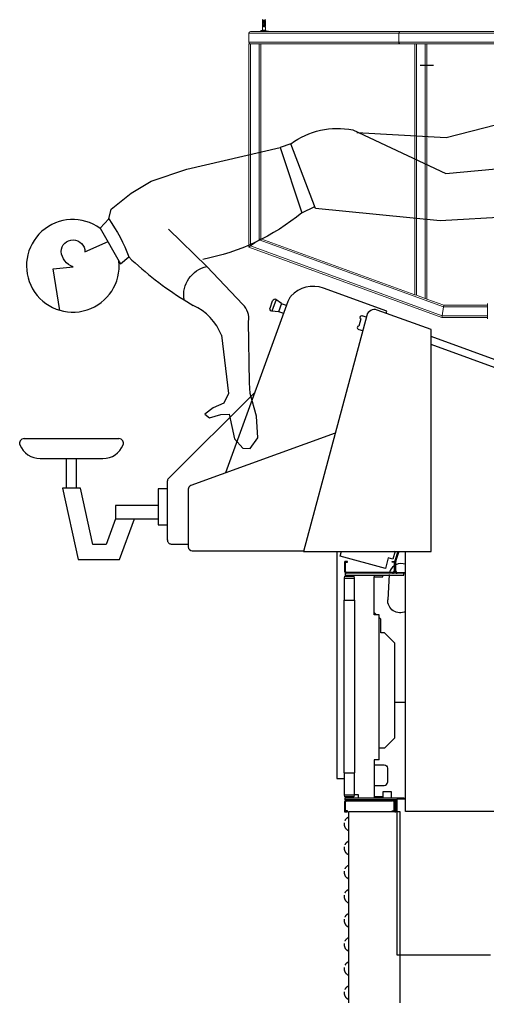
# Model space of a CAD drawing. Header units: millimetres. Extents: x -677815 to 476396, y -125373 to 39000.
# Drawn here: x 420056 to 421533, y -32618 to -29531 of the extents above; entities that cross this region are included whole.
import ezdxf

# ---------------------------------------------------------------- set-up
doc = ezdxf.new("R2010")
doc.units = ezdxf.units.MM
doc.linetypes.add('Xref Rapid Pick$0$AM_ISO02W050', pattern=[7.5, 6, -1.5])
for name, color, linetype, lineweight in [('AM_BOR', 4, 'Continuous', 25), ('Xref Rapid Pick$0$Conv- Product Out', 6, 'Continuous', 25), ('Xref Rapid Pick$0$Hidden', 9, 'Xref Rapid Pick$0$AM_ISO02W050', 25)]:
    doc.layers.add(name, color=color, linetype=linetype, lineweight=lineweight)
doc.layers.add('Xref Rapid Pick$0$RCD_DETAILS', color=55, linetype='Continuous')

# ---------------------------------------------------------------- blocks, each defined once
blk = doc.blocks.new('Xref Rapid Pick$0$RP')
at = {"linetype": 'Continuous', "lineweight": 15}
for p, q in [((-451.3, 1097.1), (-229.5, 1706.6)), ((-446.2, 1096.3), (-225.9, 1701.5)), ((-229.5, 1706.6), (413.1, 1706.6)), ((-225.9, 1701.5), (-229.5, 1706.6)), ((-225.9, 1701.5), (-229.5, 1706.6)), ((-225.9, 1701.5), (413.1, 1701.5)), ((-206.3, 1673.5), (-225.9, 1701.5)), ((413.1, 1706.6), (413.1, 1701.5)), ((413.1, 1229.7), (413.1, 1701.5)), ((446.2, 1706.6), (418.2, 1706.6)), ((418.2, 1232.9), (418.2, 1706.6)), ((446.2, 1232.9), (446.2, 1706.6)), ((451.3, 1229.7), (451.3, 1701.5)), ((-418.2, 1091.3), (-206.3, 1673.5)), ((-379.7, 1182.2), (-202.8, 1668.5)), ((-206.3, 1673.5), (413.1, 1673.5)), ((-202.8, 1668.5), (-206.3, 1673.5)), ((-202.8, 1668.5), (-206.3, 1673.5)), ((-202.8, 1668.5), (413.1, 1668.5)), ((454.9, 1668.5), (451.3, 1668.5)), ((454.9, 1668.5), (454.9, 1665.6)), ((451.3, 1665.6), (454.9, 1665.6)), ((451.3, 1665.1), (454.4, 1665.1)), ((452.9, 1648), (453.2, 1665)), ((452.9, 1652.5), (454.7, 1652.5)), ((453.1, 1663.4), (453.2, 1663.4)), ((453.2, 1665), (453.2, 1665.1)), ((453.2, 1663.4), (453.2, 1665.1)), ((454.7, 1665), (453.2, 1665)), ((454.9, 1665.6), (454.4, 1665.1)), ((455.9, 1663.8), (454.7, 1665)), ((454.7, 1652.5), (454.7, 1665)), ((454.7, 1652.5), (455.9, 1653.7)), ((468.5, 1663.6), (455.9, 1663.8)), ((455.9, 1653.7), (455.9, 1663.8)), ((455.9, 1653.7), (466.5, 1653.9)), ((466.5, 1659.8), (466.5, 1663.6)), ((468.5, 1661.3), (466.5, 1661.3)), ((468.5, 1659.8), (466.5, 1659.8)), ((466.5, 1657.8), (468.5, 1657.8)), ((466.5, 1653.9), (466.5, 1657.8)), ((466.5, 1656.2), (468.5, 1656.2)), ((477.5, 1663.4), (468.5, 1663.6)), ((468.5, 1659.8), (468.5, 1663.6)), ((468.5, 1653.9), (468.5, 1657.8)), ((468.5, 1653.9), (475.5, 1654)), ((471, 1663.4), (473, 1663.4)), ((471, 1659.3), (471, 1663.4)), ((473, 1661), (471, 1661)), ((471, 1654.1), (471, 1658.2)), ((471, 1656.5), (473, 1656.5)), ((473, 1654.1), (471, 1654.1)), ((473, 1658.8), (473, 1663.4)), ((473, 1654.1), (473, 1658.8)), ((475.5, 1659.8), (475.5, 1663.4)), ((477.5, 1661.3), (475.5, 1661.3)), ((477.5, 1659.8), (475.5, 1659.8)), ((475.5, 1657.8), (477.5, 1657.8)), ((475.5, 1654), (475.5, 1657.8)), ((475.5, 1656.2), (477.5, 1656.2)), ((486.5, 1663.3), (477.5, 1663.4)), ((477.5, 1659.8), (477.5, 1663.4)), ((477.5, 1654.1), (477.5, 1657.8)), ((477.5, 1654.1), (484.5, 1654.2)), ((480, 1663.3), (482, 1663.3)), ((480, 1659.3), (480, 1663.3)), ((482, 1661), (480, 1661)), ((480, 1654.2), (480, 1658.2)), ((480, 1656.5), (482, 1656.5)), ((482, 1654.2), (480, 1654.2)), ((482, 1658.8), (482, 1663.3)), ((482, 1654.2), (482, 1658.8)), ((484.5, 1659.8), (484.5, 1663.3)), ((486.5, 1661.3), (484.5, 1661.3)), ((486.5, 1659.8), (484.5, 1659.8)), ((484.5, 1657.8), (486.5, 1657.8)), ((484.5, 1654.2), (484.5, 1657.8)), ((484.5, 1656.2), (486.5, 1656.2)), ((488, 1663.3), (486.5, 1663.3)), ((486.5, 1659.8), (486.5, 1663.3)), ((486.5, 1654.2), (486.5, 1657.8)), ((486.5, 1654.2), (488, 1654.2)), ((488, 1654.2), (488, 1663.3)), ((413.1, 674), (413.1, 1229.7)), ((446.2, 1232.9), (418.2, 1232.9)), ((418.2, 665.7), (418.2, 1232.9)), ((446.2, 665.7), (446.2, 1232.9)), ((451.3, 674), (451.3, 1229.7)), ((-391.8, 1149.2), (-381.6, 1177.1)), ((-381.6, 1177.1), (-379.7, 1182.2)), ((-381.6, 1177.1), (413.1, 1177.1)), ((-379.7, 1182.2), (413.1, 1182.2)), ((-413.1, 1090.4), (-393.6, 1144.1)), ((-393.6, 1144.1), (-391.8, 1149.2)), ((-393.6, 1144.1), (413.1, 1144.1)), ((-391.8, 1149.2), (413.1, 1149.2)), ((-451.3, 952.8), (-451.3, 1097.1)), ((-451.3, 1097.1), (-446.2, 1096.3)), ((-451.3, 1097.1), (-446.2, 1096.3)), ((-446.2, 1096.3), (-418.2, 1091.3)), ((-446.2, 952.8), (-446.2, 1096.3)), ((-418.2, 1091.3), (-413.1, 1090.4)), ((-418.2, 1091.3), (-413.1, 1090.4)), ((-418.2, 952.8), (-418.2, 1091.3)), ((-413.1, 952.8), (-413.1, 1090.4)), ((-456.3, 952.8), (-449.7, 952.8)), ((-449.7, 951.6), (-449.7, 952.8)), ((-449.7, 952.8), (-414.7, 952.8)), ((-414.7, 951.6), (-414.7, 952.8)), ((-414.7, 952.8), (-408.1, 952.8))]:
    blk.add_line(p, q, dxfattribs=at)
for centre, radius, start, end in [((418.2, 1701.5), 5.08, 90, 180), ((446.2, 1701.5), 5.08, 0, 90), ((488, 1661.8), 1.5, 0, 89.1462), ((488, 1655.7), 1.5, 270.8538, 0)]:
    blk.add_arc(centre, radius, start, end, dxfattribs=at)
for centre, start_param, end_param in [((418.2, 1229.7), 1.570796, 3.141593), ((446.2, 1229.7), 0, 1.570796)]:
    blk.add_ellipse(centre, major_axis=(5.08, 0), ratio=0.612801, start_param=start_param, end_param=end_param, dxfattribs=at)
for points, knots in [([(451.3, 1665), (451.3, 1665), (451.7, 1665), (452.3, 1665), (452.9, 1665), (453.1, 1665), (453.2, 1665), (453.2, 1665), (453.2, 1665)], [0, 0, 0, 0, 0.032146, 0.338513, 0.668365, 0.834089, 0.895419, 1, 1, 1, 1]), ([(451.3, 1646.4), (451.5, 1646.5), (452.1, 1646.7), (452.7, 1647.3), (452.8, 1647.8), (452.9, 1648)], [0, 0, 0, 0, 0.264661, 0.632386, 1, 1, 1, 1]), ([(451.3, 1643.5), (451.5, 1643.6), (452.1, 1643.9), (452.7, 1644.8), (452.8, 1645.6), (452.8, 1646)], [0, 0, 0, 0, 0.252875, 0.626437, 1, 1, 1, 1]), ([(452.8, 1646), (452.8, 1646), (452.8, 1646.1), (452.8, 1646.5), (452.9, 1647.1), (452.9, 1647.7), (452.9, 1648)], [0, 0, 0, 0, 0.249925, 0.5, 0.750075, 1, 1, 1, 1]), ([(466.5, 1663.6), (466.7, 1663.6), (467.1, 1663.6), (467.6, 1663.6), (467.9, 1663.6), (468.1, 1663.6), (468.2, 1663.6), (468.3, 1663.6), (468.4, 1663.6), (468.5, 1663.6), (468.5, 1663.6), (468.5, 1663.6), (468.5, 1663.6)], [0, 0, 0, 0, 0.324547, 0.542788, 0.689936, 0.789549, 0.857402, 0.904063, 0.950738, 0.970278, 0.99004, 1, 1, 1, 1]), ([(473, 1658.8), (473, 1658.8), (473, 1658.8), (473, 1658.8), (472.9, 1658.9), (472.4, 1659.1), (471.7, 1659.2), (471.2, 1659.3), (471, 1659.3)], [0, 0, 0, 0, 0.012742, 0.029265, 0.060077, 0.194776, 0.726419, 1, 1, 1, 1]), ([(471, 1658.2), (471.2, 1658.3), (471.6, 1658.3), (472.1, 1658.4), (472.4, 1658.5), (472.6, 1658.5), (472.7, 1658.6), (472.8, 1658.6), (472.9, 1658.7), (473, 1658.7), (473, 1658.7), (473, 1658.7), (473, 1658.8)], [0, 0, 0, 0, 0.324596, 0.542855, 0.689998, 0.789592, 0.857413, 0.904034, 0.950356, 0.969902, 0.989667, 1, 1, 1, 1]), ([(475.5, 1663.4), (475.7, 1663.4), (476.1, 1663.4), (476.6, 1663.4), (476.9, 1663.4), (477.1, 1663.4), (477.2, 1663.4), (477.3, 1663.4), (477.4, 1663.4), (477.5, 1663.4), (477.5, 1663.4), (477.5, 1663.4), (477.5, 1663.4)], [0, 0, 0, 0, 0.324646, 0.542923, 0.690061, 0.789636, 0.857427, 0.904008, 0.949955, 0.969513, 0.989287, 1, 1, 1, 1]), ([(482, 1658.8), (482, 1658.8), (482, 1658.8), (482, 1658.8), (481.9, 1658.9), (481.4, 1659.1), (480.8, 1659.2), (480.2, 1659.2), (480, 1659.3)], [0, 0, 0, 0, 0.012397, 0.028473, 0.058451, 0.189501, 0.706739, 1, 1, 1, 1]), ([(480, 1658.2), (480.2, 1658.3), (480.6, 1658.3), (481.1, 1658.4), (481.4, 1658.5), (481.6, 1658.5), (481.7, 1658.6), (481.9, 1658.6), (481.9, 1658.7), (482, 1658.7), (482, 1658.7), (482, 1658.7), (482, 1658.8)], [0, 0, 0, 0, 0.324697, 0.542992, 0.690127, 0.789682, 0.857442, 0.903984, 0.949533, 0.969111, 0.988902, 1, 1, 1, 1]), ([(484.5, 1663.3), (484.7, 1663.3), (485.1, 1663.3), (485.6, 1663.3), (485.9, 1663.3), (486.1, 1663.3), (486.3, 1663.3), (486.4, 1663.3), (486.4, 1663.3), (486.5, 1663.3), (486.5, 1663.3), (486.5, 1663.3), (486.5, 1663.3)], [0, 0, 0, 0, 0.3247487, 0.5430628, 0.6901941, 0.7897301, 0.8574601, 0.9039626, 0.9490901, 0.9686958, 0.9885103, 1, 1, 1, 1])]:
    blk.add_open_spline(points, degree=3, knots=knots, dxfattribs=at)
at = {"layer": 'Xref Rapid Pick$0$RCD_DETAILS', "linetype": 'Continuous'}
blk.add_line((344.9, 1165.1), (344.9, 1123), dxfattribs=at)
blk = doc.blocks.new('Xref Rapid Pick$0$Conveyor - Ground 940 aisles$0$Man_s1')
at = {"color": 7}
for p, q in [((-437.9, 1259.8), (-455.6, 1231.3)), ((43.5, 956.5), (-163.2, 887.4)), ((55.2, 922.1), (43.5, 956.5)), ((-150, 844.7), (55.2, 922.1)), ((-163.2, 887.4), (-143.2, 847.2)), ((-188.6, 450.7), (-150, 844.7)), ((-166.8, 74.6), (-188.6, 450.7))]:
    blk.add_line(p, q, dxfattribs=at)
for points in [[(-471.4, 1651.6), (-340, 1672.8), (-334.1, 1610.4, -0.276528), (-285.6, 1648.3, -0.985536), (-286.7, 1572.8, 6.75086)], [(-182.6, 1497.8, -0.066397), (-302.8, 1434.3, -3.539459)], [(-302.8, 1434.3, 0.054676), (-437.9, 1259.8, -0.480364)], [(-437.9, 1259.8, -0.392906), (-332.5, 1187.7, 0.931037)], [(-163.2, 887.4, -0.125747), (-310.3, 1200.2, -0.153107)], [(55.2, 922.1, -0.212581), (98.7, 726.9, 0.155151)], [(0, 0), (-49.8, 0, -0.543525)], [(182.5, 13.4), (134.9, 8.4, -0.543525)]]:
    blk.add_lwpolyline(points, format="xyb", dxfattribs=at)
for points in [[(-286.7, 1572.8), (-253.8, 1499.2)], [(-182.6, 1497.8), (-211.7, 1525.1), (-324, 1460.6), (-302.8, 1434.3)], [(-182.6, 1497.8), (-151.7, 1490.1), (-101.3, 1427.1), (-63.5, 1364.1), (-25.7, 1250.7)], [(-332.5, 1187.7), (-214.7, 1309.1)], [(-25.7, 1250.7), (43.5, 956.5)], [(-550, 1141.5), (-734.5, 1119.8), (-765, 1134.2), (-779.3, 1167.6), (-799, 1193.8), (-811.5, 1179.5), (-800.8, 1143.7), (-799, 1117.4), (-877.7, 1100.7), (-906.4, 1074.5), (-908.2, 1050.6), (-874.2, 1026.8), (-806.1, 1031.5), (-734.5, 1050.6), (-700.5, 1053), (-507.1, 1056.3)], [(-332.5, 1187.7), (-453.2, 1074.5)], [(98.7, 726.9), (-39.5, 432.6), (-5.1, 69.3)], [(90.9, 714.6), (75.1, 431.7), (166, 75.3)], [(-1.5, 98), (-23.3, 261.7)], [(152.9, 126.6), (-1.5, 98)], [(-0.3, 57), (47.2, 99.4)], [(59.4, 109.3), (63.5, 85.5)], [(-189.4, 58.3), (-168.2, 73.6)], [(-7.9, 87.6), (-168.2, 73.6)], [(-295.6, 39.9), (-189.4, 58.3)], [(128.5, 25.9), (180.6, 31.3)], [(182.5, 13.4), (180.6, 31.3)], [(-49.8, 15.2), (-49.8, 0)], [(-48.7, 18.8), (0, 18.8)], [(0, 0), (0, 18.8)], [(134.9, 20.8), (134.9, 8.4)]]:
    blk.add_lwpolyline(points, dxfattribs=at)
for centre, radius, start, end in [((-330.7, 1611), 146.4, 323.8797, 275.8738), ((-614.2, 1303.4), 174.2, 291.6253, 335.5552), ((-496.8, 1114.9), 59.4, 260.0986, 317.2087), ((110.3, 156.9), 85.3, 222.3407, 267.8578), ((-59.9, 152.9), 85.3, 239.6246, 261.9332), ((-41.8, 326.7), 260, 263.3714, 278.6648), ((-143.2, 36.8), 144.3, 352.8083, 13.1631), ((110.1, 321.3), 249.7, 269.296, 284.5894), ((42.1, 34.4), 138.6, 358.7329, 19.0877), ((-295.6, 27.2), 12.7, 90, 259.225), ((-285.6, 47.7), 31.6, 225.6885, 249.2001), ((-204, 290.1), 291, 251.1446, 279.0292), ((-204, 290.1), 287.3, 251.1446, 278.8827), ((-90.5, -108.3), 133.8, 71.7799, 121.1017), ((-90.5, -108.3), 130, 71.7799, 121.4229), ((-111.3, 7.5), 12.7, 95.9246, 265.1496), ((-47.2, 278.4), 287.3, 254.8472, 284.8073), ((106.8, -106.1), 133.8, 80.6369, 127.0263), ((106.8, -106.1), 130, 77.5158, 127.3475), ((-47.2, 278.4), 291, 257.0692, 284.9538)]:
    blk.add_arc(centre, radius, start, end, dxfattribs=at)
blk = doc.blocks.new('Xref Rapid Pick$0$CN0309070304362')
for p, q in [((13.21, 67.45), (23.93, 78.17)), ((24.28, 78.32), (31.58, 78.32)), ((32.08, 77.82), (32.08, 75.72)), ((18.27, 57.45), (24.8, 75.39)), ((25.27, 75.72), (32.42, 75.72)), ((32.92, 75.22), (32.92, 61.38)), ((1.91, 63.34), (23.23, 71.1)), ((3.65, 53.53), (32.99, 61.39)), ((32.99, 61.39), (32.99, 45.51)), ((3.1, 51.03), (0.25, 58.89)), ((5.41, 45.51), (2.97, 52.22)), ((3.37, 51.1), (3.1, 51.03)), ((65.33, 48.69), (32.98, 48.69)), ((65.33, 1.92), (65.33, 48.69)), ((32.99, 45.51), (5.41, 45.51)), ((13.39, 26.02), (6.25, 45.51)), ((14.38, 25.98), (7.27, 45.51))]:
    blk.add_line(p, q)
at = {"extrusion": (0, 0, -1)}
for centre, radius, start, end in [((-24.28, 77.82), 0.5, 44.9982, 89.9809), ((-31.58, 77.82), 0.492, 89.1286, 180.3764), ((-25.27, 75.22), 0.5, 20, 90), ((-32.42, 75.22), 0.5, 90, 180), ((-2.6, 61.46), 2, 48.2, 70), ((-3.76, 60.17), 3.74, 340, 48.1), ((-3.91, 52.56), 1, 340, 75)]:
    blk.add_arc(centre, radius, start, end, dxfattribs=at)
at = {"layer": 'Xref Rapid Pick$0$RCD_DETAILS', "color": 55, "linetype": 'Continuous'}
for p, q in [((18.96, 96.12), (18.96, 84.34)), ((21.44, 94.14), (21.44, 86.32)), ((25.13, 89.1), (25.13, 91.36)), ((25.13, 91.36), (34.02, 89.41)), ((25.13, 90.86), (21.44, 90.86)), ((25.13, 89.6), (21.44, 89.6)), ((32.12, 87.56), (25.13, 89.1)), ((34.02, 89.41), (34.02, 84.27)), ((32.12, 85.93), (32.12, 87.56)), ((28.94, 84.77), (32.12, 85.93)), ((27.28, 79.54), (27.28, 84.77)), ((27.28, 84.77), (28.94, 84.77)), ((28.94, 84.77), (28.94, 79.54)), ((34.02, 84.27), (28.94, 82.42)), ((25.21, 78.31), (25.21, 79.44)), ((25.21, 79.44), (29.68, 79.44)), ((29.68, 79.44), (29.68, 78.31)), ((29.68, 78.31), (25.21, 78.31)), ((1.65, 64.8), (3.13, 65.34)), ((2.15, 64.12), (1.67, 64.81)), ((2.72, 65.55), (1.84, 65.22)), ((2.15, 64.12), (3.18, 64.5)), ((3.18, 64.5), (3.11, 65.33)), ((3.15, 64.48), (3.37, 63.87)), ((2.41, 63.52), (2.19, 64.13)), ((32.98, 57.25), (61.22, 57.25)), ((61.22, 57.25), (61.22, 56.32)), ((33.6, 56.83), (32.98, 56.67)), ((35.11, 51.19), (33.6, 56.83)), ((34.23, 55.92), (34.23, 56.16)), ((34.33, 55.92), (34.23, 55.92)), ((35.48, 56.16), (34.33, 56.16)), ((34.33, 56.16), (34.33, 55.92)), ((34.34, 56.27), (35.48, 56.27)), ((35.61, 50.3), (35.61, 56.04)), ((35.71, 56.2), (35.96, 56.2)), ((35.71, 48.89), (35.71, 56.2)), ((35.96, 56.2), (35.96, 48.89)), ((36.02, 55.95), (36.08, 55.95)), ((36.02, 55.95), (36.02, 55.47)), ((36.08, 56.29), (36.32, 56.32)), ((36.08, 56.29), (36.08, 55.13)), ((36.32, 56.32), (39.07, 56.32)), ((36.32, 56.32), (36.32, 55.09)), ((39.07, 56.38), (60.54, 56.38)), ((39.07, 56.38), (39.07, 55.03)), ((60.54, 56.38), (60.54, 56.32)), ((60.54, 56.32), (63.29, 56.32)), ((60.54, 56.32), (60.54, 55.09)), ((63.29, 56.32), (63.53, 56.29)), ((63.29, 56.32), (63.29, 55.09)), ((63.53, 55.13), (63.53, 56.29)), ((63.59, 56.09), (63.53, 56.09)), ((63.59, 56.09), (63.59, 55.32)), ((63.65, 55.97), (63.59, 55.97)), ((63.65, 56.2), (63.65, 48.89)), ((63.9, 56.2), (63.65, 56.2)), ((63.65, 56.2), (63.65, 48.89)), ((63.9, 49.77), (63.9, 56.2)), ((64, 56.04), (64, 50.3)), ((64.13, 56.27), (65.38, 56.27)), ((65.28, 56.16), (64.13, 56.16)), ((65.28, 55.92), (65.28, 56.16)), ((65.38, 55.92), (65.28, 55.92)), ((65.38, 56.27), (65.38, 55.92)), ((5, 54.67), (5.1, 54.69)), ((36.02, 55.82), (35.96, 55.82)), ((35.96, 55.82), (35.96, 55.59)), ((36.02, 55.59), (35.96, 55.59)), ((36.02, 55.47), (36.08, 55.47)), ((36.08, 55.13), (36.32, 55.09)), ((36.32, 55.09), (39.07, 55.09)), ((39.07, 55.03), (60.54, 55.03)), ((60.54, 55.09), (63.29, 55.09)), ((60.54, 55.03), (60.54, 55.09)), ((63.22, 55.09), (63.22, 54.6)), ((63.29, 55.09), (63.53, 55.13)), ((63.59, 55.32), (63.53, 55.32)), ((63.65, 55.44), (63.59, 55.44)), ((3.85, 53.58), (3.71, 54.08)), ((3.88, 54.36), (3.98, 54.39)), ((3.98, 54.39), (4.06, 54.27)), ((4.06, 54.27), (4.99, 54.52)), ((4.99, 54.52), (5, 54.67)), ((5.39, 54.52), (5.52, 54.03)), ((63.22, 54.6), (63.64, 54.6)), ((35.96, 52.61), (36.15, 52.61)), ((40.88, 52.61), (36.15, 52.61)), ((36.15, 52.61), (36.15, 51.52)), ((40.88, 52.31), (40.58, 52.61)), ((40.88, 52.31), (40.88, 52.61)), ((40.88, 51.99), (40.88, 52.31)), ((58.91, 51.99), (58.91, 52.61)), ((58.91, 52.61), (63.65, 52.61)), ((59.55, 52.61), (59.55, 51.35)), ((62.11, 52.61), (62.11, 51.35)), ((63.46, 52.61), (63.46, 51.49)), ((33.81, 50.84), (35.11, 51.19)), ((36.15, 51.52), (35.96, 51.52)), ((58.91, 51.99), (40.88, 51.99)), ((41.44, 51.75), (41.2, 51.99)), ((43.14, 51.75), (41.44, 51.75)), ((43.14, 51.3), (43.14, 51.75)), ((44.39, 50.05), (43.14, 51.3)), ((56.2, 50.05), (57.45, 51.3)), ((57.45, 51.3), (57.45, 51.99)), ((63.65, 51.49), (62.86, 51.49)), ((62.86, 51.49), (62.86, 50.47)), ((32.98, 50), (33.96, 50.27)), ((34.13, 50), (32.98, 49.62)), ((34.19, 49.9), (32.98, 49.49)), ((33.96, 50.27), (33.81, 50.84)), ((34.33, 50.36), (34.23, 50.36)), ((34.23, 50.36), (34.23, 50.01)), ((34.23, 50.01), (35.42, 50.01)), ((35.42, 49.91), (34.24, 49.91)), ((34.33, 50.12), (34.33, 50.36)), ((34.33, 50.12), (35.42, 50.12)), ((35.85, 50.75), (39, 50.91)), ((56.2, 50.05), (44.39, 50.05)), ((51.78, 48.69), (51.78, 50.05)), ((59.95, 50.95), (61.72, 50.95)), ((62.86, 50.47), (63.65, 50.47)), ((65.28, 50.12), (64.19, 50.12)), ((64.19, 50.01), (65.38, 50.01)), ((65.38, 49.89), (64.2, 49.89)), ((65.38, 50.36), (65.28, 50.36)), ((65.28, 50.36), (65.28, 50.12)), ((65.38, 50.01), (65.38, 50.36)), ((65.38, 50.01), (65.38, 49.89)), ((35.61, 49.72), (35.61, 48.69)), ((35.71, 48.69), (35.71, 49.72)), ((35.96, 48.89), (35.71, 48.89)), ((63.65, 48.89), (63.79, 48.89))]:
    blk.add_line(p, q, dxfattribs=at)
at = {"layer": 'Xref Rapid Pick$0$RCD_DETAILS', "color": 55}
for p, q in [((63.79, 48.69), (63.79, 49.77)), ((63.79, 49.77), (83.16, 49.77)), ((83.16, 49.77), (83.16, 38.14))]:
    blk.add_line(p, q, dxfattribs=at)
at = {"layer": 'Xref Rapid Pick$0$RCD_DETAILS', "color": 55, "linetype": 'Continuous', "extrusion": (0, 0, -1)}
for centre, radius, start, end in [((-19.54, 96.12), 0.575, 0, 112.1), ((-18.74, 94.14), 2.7, 112.1, 180), ((-18.74, 86.32), 2.7, 180, 247.9), ((-19.54, 84.34), 0.575, 247.9, 0), ((-1.95, 64.92), 0.321, 337.5011, 69.498), ((-34.34, 56.16), 0.109, 0, 90), ((-35.48, 56.04), 0.23, 90, 180), ((-35.48, 56.04), 0.125, 90, 180), ((-64.13, 56.04), 0.23, 0, 90), ((-64.13, 56.04), 0.125, 0, 90), ((-5.16, 54.46), 0.236, 70, 165), ((-3.94, 54.14), 0.236, 340, 75), ((-61.72, 51.35), 0.394, 179.994, 270.006), ((-34.22, 49.7), 0.314, 75, 92), ((-34.24, 49.73), 0.176, 75, 90), ((-36.04, 49.22), 1.54, 339.51, 26.51), ((-36.04, 49.22), 1.54, 35.65, 73.45), ((-35.42, 50.3), 0.293, 180, 270), ((-35.42, 50.3), 0.187, 180, 270), ((-35.42, 49.72), 0.292, 90, 180), ((-35.42, 49.72), 0.188, 90, 180), ((-64.19, 50.3), 0.292, 270, 0), ((-64.2, 49.77), 0.242, 0, 90), ((-64.19, 50.3), 0.188, 270, 0), ((-64.2, 49.77), 0.118, 0, 90)]:
    blk.add_arc(centre, radius, start, end, dxfattribs=at)
at = {"layer": 'Xref Rapid Pick$0$RCD_DETAILS', "color": 55, "linetype": 'Continuous'}
for centre, radius, start, end in [((2.82, 65.25), 0.315, 16.0067, 110.0066), ((59.95, 51.35), 0.394, 179.994, 270.006), ((39.08, 49.38), 1.54, 333.2644, 93.0016)]:
    blk.add_arc(centre, radius, start, end, dxfattribs=at)
at = {"xscale": -0.03937007874015748, "yscale": 0.03937007874015748, "zscale": 0.03937007874015748}
blk.add_blockref('Xref Rapid Pick$0$Conveyor - Ground 940 aisles$0$Man_s1', (-15.55, 26.64), dxfattribs=at)
at = {"layer": 'Xref Rapid Pick$0$RCD_DETAILS', "xscale": -0.03937007874015747, "yscale": 0.03937007874015747, "zscale": 0.03937007874015747}
blk.add_blockref('Xref Rapid Pick$0$RP', (-13.89, 1), dxfattribs=at)
blk = doc.blocks.new('*U808')
blk.add_lwpolyline([(0, 0), (762, 0), (762, -163.5), (0, -163.5)], close=True)
at = {"layer": 'Xref Rapid Pick$0$Hidden', "ltscale": 5}
for centre in [(38.1, -12), (114.3, -12), (190.5, -12), (266.7, -12), (342.9, -12), (419.1, -12), (495.3, -12), (571.5, -12), (647.7, -12), (723.9, -12)]:
    blk.add_arc(centre, 25, 28.6854, 151.3146, dxfattribs=at)
blk = doc.blocks.new('Xref Rapid Pick')
at = {"xscale": -25.4, "yscale": 25.4, "zscale": 25.4, "rotation": 90}
blk.add_blockref('Xref Rapid Pick$0$CN0309070304362', (422511.6, -30373.5), dxfattribs=at)
at = {"layer": 'Xref Rapid Pick$0$Conv- Product Out', "xscale": -1, "rotation": 90}
blk.add_blockref('*U808', (421094.6, -32034.2), dxfattribs=at)

msp = doc.modelspace()

# ---------------------------------------------------------------- block references
at = {"layer": 'AM_BOR'}
msp.add_blockref('Xref Rapid Pick', (0, 0), dxfattribs=at)

doc.saveas('drawing.dxf')
